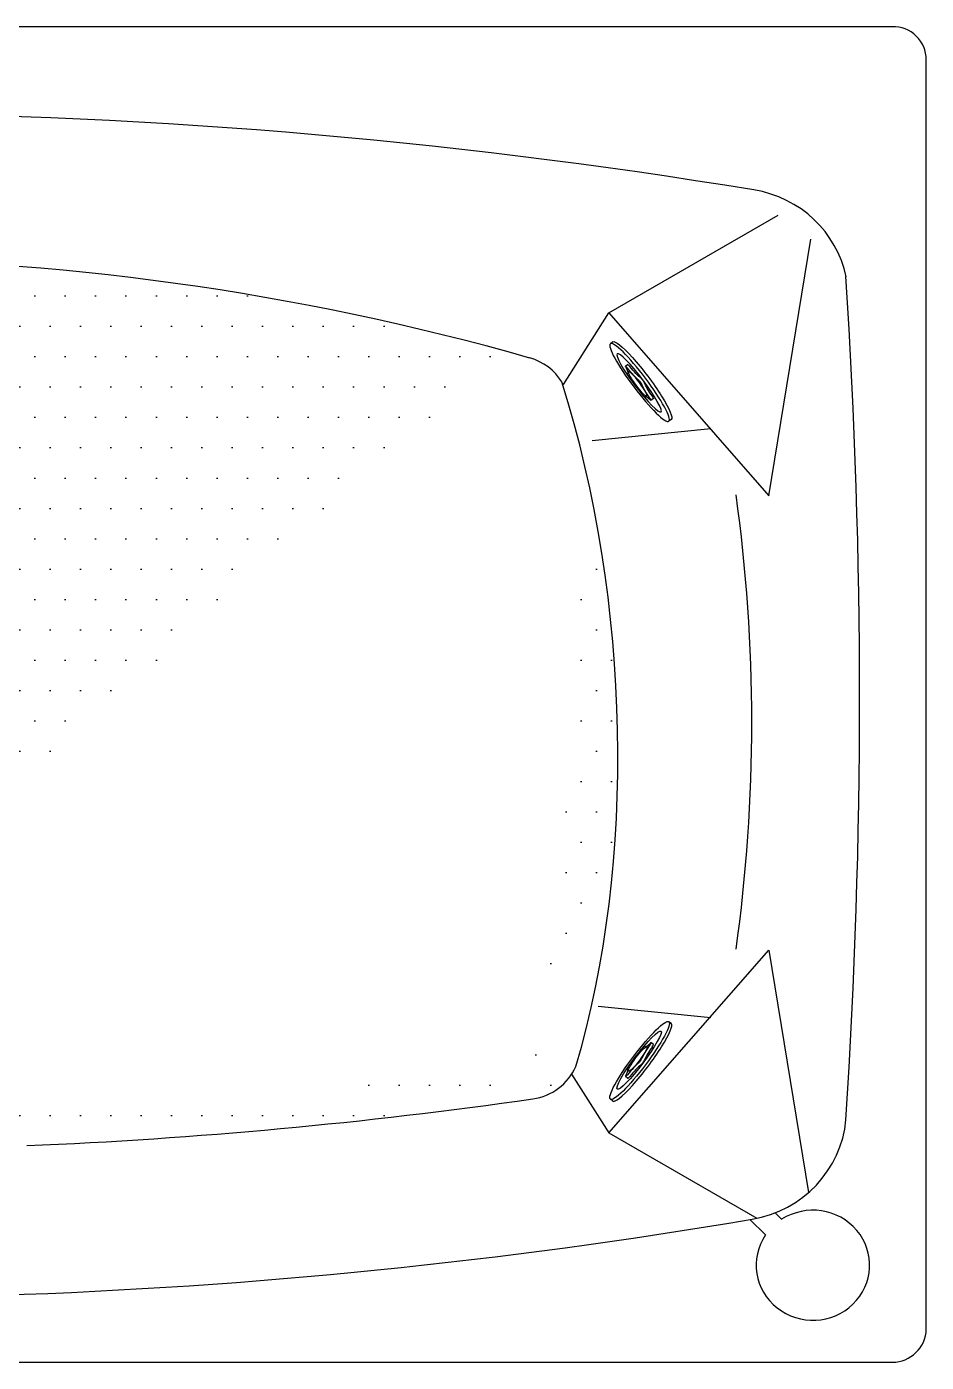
# Model space of a CAD drawing. Header units: millimetres. Extents: x -1267.26 to -1265.43, y 2199.58 to 2200.68.
# Drawn here: x -1266.167 to -1265.426, y 2199.583 to 2200.683 of the extents above; entities that cross this region are included whole.
import ezdxf

# ---------------------------------------------------------------- set-up
doc = ezdxf.new("R2010")
doc.units = ezdxf.units.MM
doc.header["$LTSCALE"] = 10
for name, color, linetype in [('CONTOR05', 7, 'Continuous'), ('jacuzzi', 1, 'Continuous'), ('LCOTA02', 1, 'Continuous')]:
    doc.layers.add(name, color=color, linetype=linetype)

# ---------------------------------------------------------------- blocks, each defined once
blk = doc.blocks.new('A$C1E5B20B9')
at = {"layer": 'LCOTA02'}
for p, q in [((12, 80), (17, 80)), ((14.6, 57.5), (19.6, 57.5)), ((14.6, 22.5), (20, 22.5)), ((12, 0), (17, 0))]:
    blk.add_line(p, q, dxfattribs=at)
for centre, major_axis, start_param, end_param in [((12, 40), (0, 40), 0, 3.141593), ((8.2, 59), (0, 19), 3.648269, 4.519872), ((14.6, 54.8), (0, 2.68), 6.283185, 7.661464), ((13.2, 59), (0, 19), 3.648269, 4.519872), ((19.6, 54.8), (0, 2.68), 5.533225, 7.661464), ((24, 70.7), (0, 19), 2.391632, 3.263235), ((24.8, 49.2), (0, 2.68), 4.276588, 6.404827), ((30.7, 40), (0, 19), 1.134995, 2.006598), ((11.3, 40), (0, 2.68), 0.506677, 2.634916), ((8.2, 21), (0, 19), 4.904906, 5.776509), ((16.3, 40), (0, 2.68), 0.506677, 2.634916), ((13.2, 21), (0, 19), 4.904906, 5.776509), ((14.6, 25.2), (0, 2.68), 1.763314, 3.141593), ((19.6, 25.2), (0, 2.68), 1.763314, 3.891553), ((24, 9.3), (0, 19), 6.161543, 7.033146), ((24.8, 30.8), (0, 2.68), 3.019951, 5.14819)]:
    blk.add_ellipse(centre, major_axis=major_axis, ratio=0.3, start_param=start_param, end_param=end_param, dxfattribs=at)
for centre, major_axis, ratio in [((17, 40), (0, 40), 0.3), ((18, 40), (0, 30), 0.266667), ((21, 40), (0, 12.5), 0.3)]:
    blk.add_ellipse(centre, major_axis=major_axis, ratio=ratio, dxfattribs=at)
blk = doc.blocks.new('A$C00053991')
at = {"layer": 'CONTOR05', "xscale": 0.5, "zscale": 0.5}
blk.add_blockref('A$C1E5B20B9', (0, 0), dxfattribs=at)
blk = doc.blocks.new('A$C691B2982')
at = {"layer": 'CONTOR05', "xscale": 0.1, "yscale": 0.1, "zscale": 0.1}
blk.add_blockref('A$C00053991', (0, 0), dxfattribs=at)
blk = doc.blocks.new('A$C159910E5')
at = {"layer": 'CONTOR05', "rotation": 270}
blk.add_blockref('A$C691B2982', (0, 1.45), dxfattribs=at)
blk = doc.blocks.new('A$C3BF32979')
at = {"layer": 'CONTOR05', "rotation": 314.9999999999977}
blk.add_blockref('A$C159910E5', (-0.4, 5.26), dxfattribs=at)
blk = doc.blocks.new('A$C1203195E')
at = {"layer": 'CONTOR05', "rotation": 135.5818886525813}
blk.add_blockref('A$C3BF32979', (4.89, 4.04), dxfattribs=at)

msp = doc.modelspace()

# ---------------------------------------------------------------- hatches: boundary and pattern name
at = {"layer": 'jacuzzi'}
h = msp.add_hatch(dxfattribs=at)
h.set_pattern_fill('DOTS', color=256, scale=0.4, style=0)
h.set_pattern_definition([(0, (-1266.297454, 2200.986075), (0.0125, 0.025), [0, -0.025])])
edge = h.paths.add_edge_path()
edge.add_ellipse((-1266.3408, 2198.4595), major_axis=(2.0938, 0), ratio=0.970664, start_angle=73.674, end_angle=106.326)
edge.add_arc((-1266.9168, 2200.3657), 0.046, 105.8716, 147.7397)
edge.add_ellipse((-1266.6783, 2200.1335), major_axis=(0.0258, 0.5395), ratio=0.599976, start_angle=63.2469, end_angle=126.938)
edge.add_ellipse((-1266.9052, 2199.851), major_axis=(0.0561, 0), ratio=0.970664, start_angle=212.5592, end_angle=261.8519)
edge.add_ellipse((-1266.3408, 2203.6772), major_axis=(4.0381, 0), ratio=0.970664, start_angle=261.8519, end_angle=267.529)
edge.add_ellipse((-1266.3408, 2203.6772), major_axis=(-4.0381, 0), ratio=0.970664, start_angle=92.471, end_angle=98.4156)
edge.add_ellipse((-1266.0034, 2200.1426), major_axis=(-0.0479, 0.5852), ratio=0.546875, start_angle=234.7515, end_angle=292.4447)
edge.add_arc((-1265.7563, 2199.8453), 0.046, 278.1721, 335.6094)
edge.add_line((-1266.5153, 2199.7608), (-1266.4882, 2199.7863))
edge.add_line((-1266.1667, 2199.7612), (-1266.1934, 2199.7863))
edge.add_line((-1266.2568, 2199.7821), (-1266.1934, 2199.7863))
edge.add_spline(control_points=[(-1266.3002, 2199.8237), (-1266.3002, 2199.8198), (-1266.2996, 2199.816), (-1266.2968, 2199.8062), (-1266.2936, 2199.8005), (-1266.2848, 2199.791), (-1266.2793, 2199.7873), (-1266.2681, 2199.783), (-1266.2625, 2199.782), (-1266.2569, 2199.7821)], knot_values=[3.141593, 3.141593, 3.141593, 3.141593, 3.41504, 3.41504, 3.874107, 3.874107, 4.333174, 4.333174, 4.726304, 4.726304, 4.726304, 4.726304], degree=3, periodic=0)
edge.add_arc((-1266.3408, 2199.8278), 0.0406, 0, 180)
edge.add_spline(control_points=[(-1266.4247, 2199.7821), (-1266.4208, 2199.782), (-1266.4169, 2199.7825), (-1266.4067, 2199.7851), (-1266.4007, 2199.7883), (-1266.3908, 2199.7969), (-1266.3868, 2199.8023), (-1266.3824, 2199.8132), (-1266.3814, 2199.8184), (-1266.3814, 2199.8237)], knot_values=[1.556881, 1.556881, 1.556881, 1.556881, 1.832702, 1.832702, 2.299949, 2.299949, 2.767195, 2.767195, 3.141593, 3.141593, 3.141593, 3.141593], degree=3, periodic=0)
edge.add_line((-1266.4249, 2199.7821), (-1266.4882, 2199.7863))

# ---------------------------------------------------------------- linework, layer by layer
for p, q in [((-1265.6872, 2200.447), (-1265.5478, 2200.5275)), ((-1265.5555, 2200.2965), (-1265.5208, 2200.5078)), ((-1265.7245, 2200.388), (-1265.6872, 2200.447)), ((-1265.6872, 2200.447), (-1265.5555, 2200.2965)), ((-1265.701, 2200.3419), (-1265.6032, 2200.3518)), ((-1265.6872, 2199.7717), (-1265.5555, 2199.9222)), ((-1265.5555, 2199.9222), (-1265.5227, 2199.7226)), ((-1265.696, 2199.8762), (-1265.6032, 2199.8668)), ((-1265.7179, 2199.8201), (-1265.6872, 2199.7717)), ((-1265.6872, 2199.7717), (-1265.5654, 2199.7014)), ((-1265.5581, 2199.6877), (-1265.5711, 2199.7003)), ((-1265.5449, 2199.7005), (-1265.5501, 2199.7055))]:
    msp.add_line(p, q, dxfattribs=at)
at = {"layer": 'jacuzzi', "color": 3}
msp.add_lwpolyline([(-1265.4538, 2200.6828), (-1267.2278, 2200.6828, 0.405521), (-1267.2558, 2200.6556), (-1267.2558, 2199.61, 0.42296), (-1267.2278, 2199.5828), (-1265.4538, 2199.5828, 0.405521), (-1265.4258, 2199.61), (-1265.4258, 2200.6556, 0.42296), (-1265.4538, 2200.6828, -0.391534)], format="xyb", dxfattribs=at)
at = {"layer": 'jacuzzi'}
for centre, start, end in [((-1265.7648, 2200.3657), 32.2603, 74.1284), ((-1265.7563, 2199.8453), 278.1721, 335.6094)]:
    msp.add_arc(centre, 0.046, start, end, dxfattribs=at)
for centre, major_axis, ratio, start_param, end_param in [((-1266.3408, 2196.1374), (4.6095, 0), 0.970664, 1.402302, 1.739291), ((-1265.5834, 2200.459), (-0.0934, 0), 0.970664, 3.340017, 4.543894), ((-1266.3408, 2198.4595), (2.0938, 0), 0.970664, 1.285853, 1.855739), ((-1268.3799, 2200.1297), (0, 3.9524), 0.733522, 4.624424, 4.800354), ((-1266.0034, 2200.1426), (-0.0479, 0.5852), 0.546875, 4.097187, 5.104123), ((-1265.8694, 2200.1101), (0, 0.6438), 0.465733, 4.41739, 5.007388), ((-1266.3408, 2203.6772), (-4.0381, 0), 0.970664, 1.613923, 1.717677), ((-1265.5855, 2199.7904), (-0.0939, 0), 0.970664, 1.744251, 3.053627), ((-1265.5192, 2199.6627), (0.0467, 0), 0.970664, 2.557552, 8.438022), ((-1266.3408, 2203.9748), (-4.4704, 0), 0.970664, 1.604916, 1.744251)]:
    msp.add_ellipse(centre, major_axis=major_axis, ratio=ratio, start_param=start_param, end_param=end_param, dxfattribs=at)

# ---------------------------------------------------------------- block references
at = {"layer": 'jacuzzi', "extrusion": (0, 0, -1), "xscale": 0.009999999999923116, "yscale": 0.01000000000021828, "zscale": -0.01000000000000079, "rotation": 322.4063034757256}
msp.add_blockref('A$C1203195E', (1265.6308, 2200.3633), dxfattribs=at)
at = {"layer": 'jacuzzi', "xscale": 0.01000000000010328, "yscale": 0.009999999999923116, "zscale": 0.0100000000000707, "rotation": 142.4063034765203}
msp.add_blockref('A$C1203195E', (-1265.6308, 2199.8578), dxfattribs=at)

doc.saveas('drawing.dxf')
